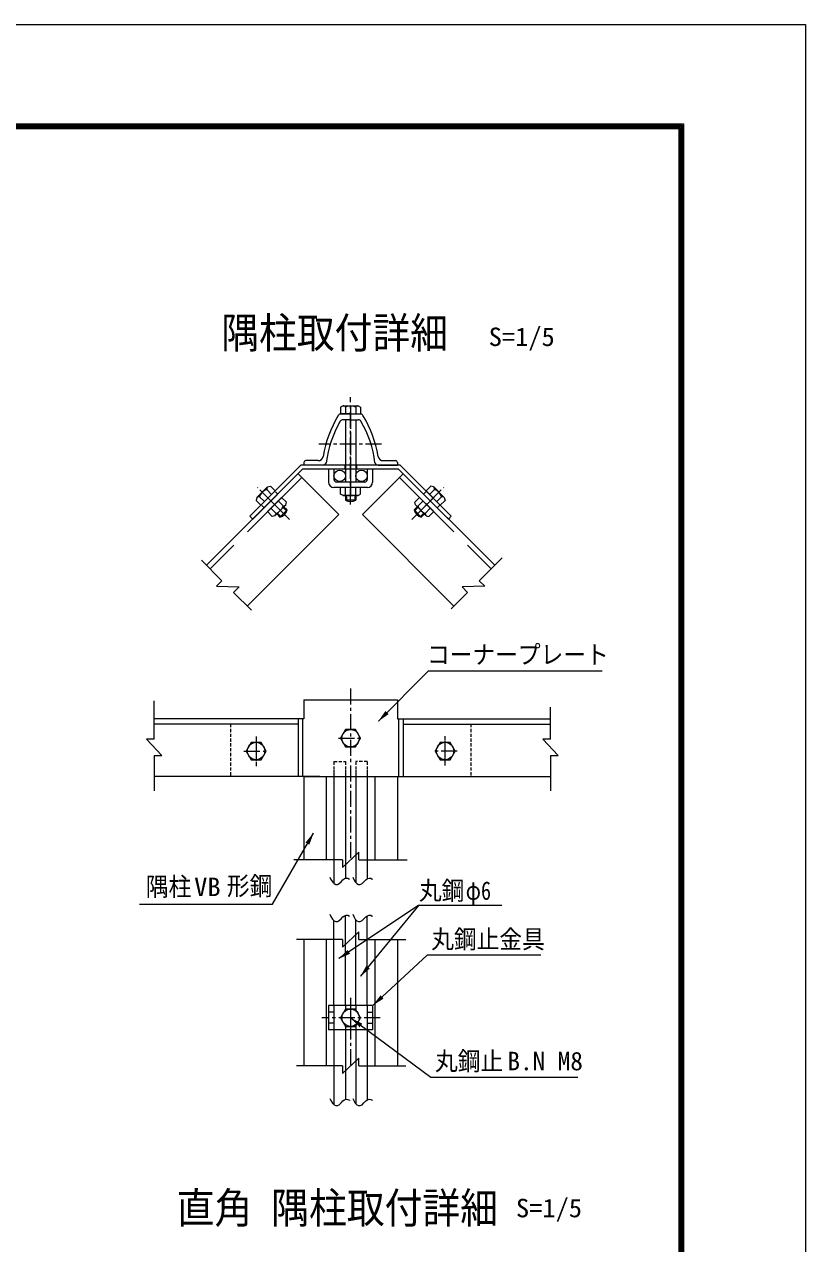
# Model space of a CAD drawing. Units: millimetres, scale not verified, with parts at other scales. Extents: x -4455 to 4455, y -3150 to 3150.
# Drawn here: x 2624 to 4455, y 294 to 3150 of the extents above; entities that cross this region are included whole.
import ezdxf
from ezdxf.enums import TextEntityAlignment as Align

# ---------------------------------------------------------------- set-up
doc = ezdxf.new("R2010")
doc.units = ezdxf.units.MM
doc.header["$LTSCALE"] = 30
for name, pattern in [('DASHED', [7.5, 6, -1.5]), ('USER1', [2, 1.25, -0.25, 0.25, -0.25]), ('USER3', [0.375, 0.25, -0.125]), ('USER4', [4.7625, 3.175, -1.5875])]:
    doc.linetypes.add(name, pattern=pattern)
doc.layers.add('0-B_7詳細', color=7, linetype='Continuous', lineweight=18)
doc.layers.add('0-F_D-TTL', color=7, linetype='Continuous', lineweight=9)
doc.styles.add('ＭＳ ゴシック', font='')
doc.styles.get('ＭＳ ゴシック').set_extended_font_data('MS Gothic')

msp = doc.modelspace()

# ---------------------------------------------------------------- linework, layer by layer
at = {"layer": '0-B_7詳細', "lineweight": 9}
for p, q in [((3371.08, 2256.85), (3365.2, 2253.45)), ((3371.08, 2256.85), (3406.36, 2256.85)), ((3406.36, 2256.85), (3412.24, 2253.45)), ((3365.2, 2253.45), (3365.2, 2237.65)), ((3365.2, 2237.65), (3412.24, 2237.65)), ((3388.72, 2237.65), (3366.23, 2237.65)), ((3376.72, 2253.45), (3376.72, 2237.65)), ((3388.72, 2237.65), (3411.22, 2237.65)), ((3400.72, 2253.45), (3400.72, 2237.65)), ((3412.24, 2253.45), (3412.24, 2237.65)), ((3388.72, 2224.15), (3370.93, 2224.15)), ((3376.72, 2224.15), (3376.72, 2078.05)), ((3388.72, 2224.15), (3406.52, 2224.15)), ((3400.72, 2224.15), (3400.72, 2078.05)), ((3272.25, 2117.65), (3152.76, 1998.17)), ((3505.2, 2117.65), (3272.25, 2117.65)), ((3279.22, 2123.65), (3279.22, 2117.65)), ((3324.46, 2117.65), (3279.22, 2117.65)), ((3312.45, 2128.15), (3283.72, 2128.15)), ((3452.99, 2117.65), (3498.22, 2117.65)), ((3464.99, 2128.15), (3493.72, 2128.15)), ((3498.22, 2123.65), (3498.22, 2117.65)), ((3505.2, 2117.65), (3624.68, 1998.17)), ((3276.22, 2108.05), (3051.1, 1882.93)), ((3276.22, 2108.05), (3159.55, 1991.38)), ((3361.08, 2001.98), (3265.62, 2097.44)), ((3501.22, 2108.05), (3276.22, 2108.05)), ((3416.37, 2001.98), (3511.83, 2097.44)), ((3501.22, 2108.05), (3726.34, 1882.93)), ((3501.22, 2108.05), (3617.9, 1991.38)), ((3194.09, 2066.64), (3169.14, 2041.69)), ((3211.82, 2057.22), (3178.56, 2023.96)), ((3192.5, 2060.25), (3203.67, 2049.08)), ((3194.09, 2066.64), (3200.64, 2068.4)), ((3200.64, 2068.4), (3211.82, 2057.22)), ((3412.24, 2065.45), (3365.2, 2065.45)), ((3365.2, 2049.58), (3365.2, 2065.45)), ((3376.72, 2048.31), (3376.72, 2065.45)), ((3400.72, 2048.31), (3400.72, 2065.45)), ((3576.8, 2068.4), (3565.63, 2057.22)), ((3565.63, 2057.22), (3598.89, 2023.96)), ((3584.95, 2060.25), (3573.77, 2049.08)), ((3583.36, 2066.64), (3576.8, 2068.4)), ((3583.36, 2066.64), (3608.31, 2041.69)), ((3169.14, 2041.69), (3167.38, 2035.14)), ((3167.38, 2035.14), (3178.56, 2023.96)), ((3175.53, 2043.28), (3186.7, 2032.11)), ((3193.83, 2008.69), (3227.09, 2041.95)), ((3231.07, 2021.68), (3218.95, 2033.8)), ((3370.96, 2046.25), (3365.2, 2049.58)), ((3406.48, 2046.25), (3370.96, 2046.25)), ((3376.72, 2046.25), (3376.72, 2035.59)), ((3400.72, 2035.59), (3376.72, 2035.59)), ((3400.72, 2046.25), (3400.72, 2035.59)), ((3539.13, 2030.72), (3550.35, 2041.95)), ((3540.85, 2024.3), (3539.13, 2030.72)), ((3546.38, 2021.68), (3558.5, 2033.8)), ((3583.62, 2008.69), (3550.35, 2041.95)), ((3601.92, 2043.28), (3590.74, 2032.11)), ((3610.06, 2035.14), (3598.89, 2023.96)), ((3608.31, 2041.69), (3610.06, 2035.14)), ((3361.08, 2001.98), (3146.56, 1787.47)), ((3205.06, 1997.46), (3193.83, 2008.69)), ((3214.1, 2004.71), (3201.98, 2016.83)), ((3211.48, 1999.18), (3236.6, 2024.3)), ((3215.55, 2003.26), (3223.09, 1995.72)), ((3223.09, 1995.72), (3240.06, 2012.69)), ((3232.52, 2020.23), (3240.06, 2012.69)), ((3416.37, 2001.98), (3630.88, 1787.47)), ((3544.92, 2020.23), (3537.39, 2012.69)), ((3554.36, 1995.72), (3537.39, 2012.69)), ((3565.97, 1999.18), (3540.85, 2024.3)), ((3561.89, 2003.26), (3554.36, 1995.72)), ((3563.35, 2004.71), (3575.47, 2016.83)), ((3159.55, 1991.38), (3152.76, 1998.17)), ((3211.48, 1999.18), (3205.06, 1997.46)), ((3617.9, 1991.38), (3624.68, 1998.17)), ((3279.22, 1567.94), (3498.22, 1567.94)), ((3279.22, 1567.94), (3279.22, 1522.94)), ((3498.22, 1567.94), (3498.22, 1522.94)), ((3279.22, 1522.94), (2928.48, 1522.94)), ((3265.62, 1522.94), (3265.62, 1387.94)), ((3276.22, 1522.94), (3276.22, 1387.94)), ((3498.22, 1522.94), (3856.83, 1522.94)), ((3501.22, 1522.94), (3501.22, 1387.94)), ((3511.83, 1522.94), (3511.83, 1387.94)), ((3265.62, 1510.94), (2928.48, 1510.94)), ((3511.83, 1510.94), (3854.58, 1510.94)), ((3349.77, 1402.94), (3349.77, 1137.38)), ((3376.77, 1402.94), (3376.77, 1149.76)), ((3400.67, 1402.94), (3400.67, 1140.16)), ((3427.67, 1402.94), (3427.67, 1148.76)), ((3316.63, 1387.94), (2928.48, 1387.94)), ((3279.22, 1387.94), (3498.22, 1387.94)), ((3279.22, 1387.94), (3279.22, 1193.27)), ((3463.06, 1387.94), (3856.83, 1387.94)), ((3498.22, 1387.94), (3498.22, 1193.27)), ((3376.77, 851.52), (3376.77, 1062.83)), ((3427.67, 851.52), (3427.67, 1061.84)), ((3349.77, 851.52), (3349.77, 1050.46)), ((3400.67, 851.52), (3400.67, 1053.23)), ((3279.22, 1006.69), (3279.22, 710.56)), ((3498.22, 1006.69), (3498.22, 710.56)), ((3337.12, 851.52), (3337.12, 794.52)), ((3440.32, 851.52), (3337.12, 851.52)), ((3440.32, 851.52), (3440.32, 794.52)), ((3440.32, 794.52), (3337.12, 794.52)), ((3349.77, 794.52), (3349.77, 619.2)), ((3376.77, 794.52), (3376.77, 631.58)), ((3400.67, 794.52), (3400.67, 621.98)), ((3427.67, 794.52), (3427.67, 630.59))]:
    msp.add_line(p, q, dxfattribs=at)
at = {"layer": '0-B_7詳細', "color": 1, "linetype": 'USER1'}
for p, q in [((3388.72, 2025.2), (3388.72, 2276.98)), ((3388.72, 2255.67), (3388.72, 2097.09)), ((3388.72, 2240.45), (3388.72, 2108.83)), ((3388.72, 2193.47), (3388.72, 2046.15)), ((3388.72, 2178.38), (3388.72, 2046.15)), ((3461.27, 2166.6), (3314.54, 2166.6)), ((3388.72, 2089.32), (3388.72, 2054.93)), ((3245.29, 1990.49), (3170.31, 2065.47)), ((3219.71, 2016.08), (3178.53, 2057.25)), ((3532.16, 1990.49), (3607.14, 2065.47)), ((3557.74, 2016.08), (3598.91, 2057.25)), ((3557.74, 2016.08), (3598.91, 2057.25)), ((3388.72, 1594.32), (3388.72, 1193.27)), ((3167.25, 1482.08), (3167.25, 1412.69)), ((3167.25, 1471.85), (3167.25, 1424.02)), ((3360.16, 1477.94), (3417.28, 1477.94)), ((3610.2, 1413.7), (3610.2, 1483.09)), ((3610.2, 1423.93), (3610.2, 1471.76)), ((3138.69, 1447.89), (3195.81, 1447.89)), ((3638.76, 1447.89), (3581.64, 1447.89)), ((3388.72, 869.42), (3388.72, 710.56)), ((3388.72, 861.15), (3388.72, 784.58)), ((3458.26, 823.02), (3320.92, 823.02))]:
    msp.add_line(p, q, dxfattribs=at)
at = {"layer": '0-B_7詳細', "color": 1, "linetype": 'USER3'}
for p, q in [((3375.22, 2117.65), (3375.22, 2108.05)), ((3402.22, 2117.65), (3402.22, 2108.05)), ((3217.89, 2049.71), (3211.1, 2056.5)), ((3559.56, 2049.71), (3566.35, 2056.5)), ((3559.56, 2049.71), (3566.35, 2056.5)), ((3186.07, 2017.89), (3179.28, 2024.68)), ((3591.38, 2017.89), (3598.17, 2024.68)), ((3591.38, 2017.89), (3598.17, 2024.68))]:
    msp.add_line(p, q, dxfattribs=at)
at = {"layer": '0-B_7詳細', "color": 3, "linetype": 'DASHED'}
for p, q in [((3274.1, 2088.96), (3059.59, 1874.44)), ((3503.34, 2088.96), (3717.86, 1874.44))]:
    msp.add_line(p, q, dxfattribs=at)
at = {"layer": '0-B_7詳細', "color": 3}
for p, q in [((3349.72, 2108.05), (3337.12, 2108.05)), ((3337.12, 2108.05), (3337.12, 2077.45)), ((3349.72, 2108.05), (3349.72, 2084.05)), ((3427.72, 2108.05), (3427.72, 2084.05)), ((3440.32, 2108.05), (3427.72, 2108.05)), ((3440.32, 2108.05), (3440.32, 2077.45)), ((3428.32, 2065.45), (3349.12, 2065.45)), ((3421.72, 2078.05), (3355.72, 2078.05)), ((3331.72, 1387.94), (3331.72, 1193.27)), ((3445.72, 1387.94), (3445.72, 1193.27)), ((3331.72, 1006.69), (3331.72, 710.56)), ((3445.72, 1006.69), (3445.72, 710.56))]:
    msp.add_line(p, q, dxfattribs=at)
at = {"layer": '0-B_7詳細', "color": 1}
for p, q in [((3379.12, 2046.25), (3379.12, 2034.38)), ((3398.32, 2046.25), (3398.32, 2034.38)), ((3217.25, 2004.95), (3225.64, 1996.56)), ((3230.83, 2018.53), (3239.22, 2010.14)), ((3546.62, 2018.53), (3538.23, 2010.14)), ((3560.2, 2004.95), (3551.8, 1996.56)), ((3547.62, 1086.16), (3412.07, 920.25))]:
    msp.add_line(p, q, dxfattribs=at)
at = {"layer": '0-B_7詳細', "color": 4}
for p, q in [((3087.16, 1846.88), (3039.29, 1894.74)), ((3690.29, 1846.88), (3743.72, 1900.31)), ((3087.16, 1846.88), (3074.43, 1834.15)), ((3074.43, 1834.15), (3127.3, 1832.19)), ((3114.57, 1819.46), (3127.3, 1832.19)), ((3703.02, 1834.15), (3650.15, 1832.19)), ((3662.87, 1819.46), (3650.15, 1832.19)), ((3690.29, 1846.88), (3703.02, 1834.15)), ((3114.57, 1819.46), (3156.42, 1777.62)), ((3662.87, 1819.46), (3624.72, 1781.31)), ((2928.48, 1475.83), (2928.48, 1565.33)), ((3856.83, 1475.83), (3856.83, 1550.86)), ((2910.48, 1475.83), (2946.48, 1437.05)), ((2928.48, 1475.83), (2910.48, 1475.83)), ((3838.83, 1475.83), (3874.83, 1437.05)), ((3856.83, 1475.83), (3838.83, 1475.83)), ((2928.48, 1437.05), (2928.48, 1354.53)), ((2928.48, 1437.05), (2946.48, 1437.05)), ((3856.83, 1437.05), (3856.83, 1354.53)), ((3856.83, 1437.05), (3874.83, 1437.05)), ((3369.34, 1175.27), (3408.11, 1211.27)), ((3408.11, 1193.27), (3408.11, 1211.27)), ((3369.34, 1193.27), (3256.03, 1193.27)), ((3369.34, 1193.27), (3369.34, 1175.27)), ((3408.11, 1193.27), (3521.42, 1193.27)), ((3369.34, 1006.69), (3262.15, 1006.69)), ((3369.34, 988.69), (3408.11, 1024.69)), ((3369.34, 1006.69), (3369.34, 988.69)), ((3408.11, 1006.69), (3408.11, 1024.69)), ((3408.11, 1006.69), (3518.3, 1006.69)), ((3408.11, 710.56), (3408.11, 728.56)), ((3369.34, 710.56), (3262.15, 710.56)), ((3408.11, 710.56), (3518.3, 710.56))]:
    msp.add_line(p, q, dxfattribs=at)
at = {"layer": '0-B_7詳細', "color": 3, "linetype": 'USER3'}
for p, q in [((3107.25, 1510.94), (3107.25, 1387.94)), ((3670.2, 1510.94), (3670.2, 1387.94)), ((3349.77, 1423.27), (3349.77, 1402.94)), ((3349.77, 1423.27), (3376.77, 1423.27)), ((3376.77, 1423.27), (3376.77, 1402.94)), ((3400.67, 1423.27), (3400.67, 1402.94)), ((3427.67, 1423.27), (3400.67, 1423.27)), ((3427.67, 1423.27), (3427.67, 1402.94))]:
    msp.add_line(p, q, dxfattribs=at)
at = {"layer": '0-B_7詳細', "color": 1, "linetype": 'USER4'}
for p, q in [((3349.72, 835.77), (3337.12, 835.77)), ((3349.72, 851.52), (3349.72, 794.52)), ((3376.77, 851.52), (3376.77, 843.06)), ((3400.67, 851.52), (3400.67, 843.06)), ((3427.72, 851.52), (3427.72, 794.52)), ((3427.72, 835.77), (3440.32, 835.77)), ((3349.72, 810.27), (3337.12, 810.27)), ((3376.77, 802.98), (3376.77, 794.52)), ((3400.67, 802.98), (3400.67, 794.52)), ((3427.72, 810.27), (3440.32, 810.27))]:
    msp.add_line(p, q, dxfattribs=at)
at = {"layer": '0-B_7詳細', "lineweight": 9}
for points in [[(3406.48, 2046.25), (3412.24, 2049.58), (3412.24, 2065.45)], [(3236.6, 2024.3), (3238.32, 2030.72), (3227.09, 2041.95)], [(3565.97, 1999.18), (3572.39, 1997.46), (3583.62, 2008.69)], [(3743.17, 1086.16), (3547.62, 1086.16), (3361.17, 961.75)]]:
    msp.add_lwpolyline(points, dxfattribs=at)
at = {"layer": '0-B_7詳細', "color": 4}
for points in [[(3978.34, 1635.36), (3570.29, 1635.36), (3454.37, 1518.18)], [(3340.18, 1152.36), (3342.45, 1147.23), (3346.13, 1141.21), (3349.92, 1137.23), (3353.83, 1135.3), (3357.85, 1135.41), (3361.99, 1137.57), (3366.24, 1141.78), (3370.47, 1146.21), (3374.54, 1149.05), (3378.46, 1150.3), (3382.21, 1149.95), (3385.81, 1148.01), (3386.18, 1147.62)], [(3393.72, 1152.36), (3395.99, 1147.23), (3399.67, 1141.21), (3403.46, 1137.23), (3407.37, 1135.3), (3411.4, 1135.41), (3415.53, 1137.57), (3419.79, 1141.78), (3424.02, 1146.21), (3428.09, 1149.05), (3432, 1150.3), (3435.76, 1149.95), (3439.35, 1148.01), (3439.73, 1147.62)], [(3340.18, 1065.43), (3342.45, 1060.3), (3346.13, 1054.28), (3349.92, 1050.3), (3353.83, 1048.37), (3357.85, 1048.49), (3361.99, 1050.65), (3366.24, 1054.85), (3370.47, 1059.29), (3374.54, 1062.12), (3378.46, 1063.37), (3382.21, 1063.02), (3385.81, 1061.08), (3386.18, 1060.7)], [(3393.72, 1065.43), (3395.99, 1060.3), (3399.67, 1054.28), (3403.46, 1050.3), (3407.37, 1048.37), (3411.4, 1048.49), (3415.53, 1050.65), (3419.79, 1054.85), (3424.02, 1059.29), (3428.09, 1062.12), (3432, 1063.37), (3435.76, 1063.02), (3439.35, 1061.08), (3439.73, 1060.7)], [(3369.34, 710.56), (3369.34, 692.56), (3408.11, 728.56)], [(3340.18, 634.18), (3342.45, 629.05), (3346.13, 623.03), (3349.92, 619.05), (3353.83, 617.12), (3357.85, 617.24), (3361.99, 619.4), (3366.24, 623.6), (3370.47, 628.04), (3374.54, 630.87), (3378.46, 632.12), (3382.21, 631.77), (3385.81, 629.83), (3386.18, 629.45)], [(3393.72, 634.18), (3395.99, 629.05), (3399.67, 623.03), (3403.46, 619.05), (3407.37, 617.12), (3411.4, 617.24), (3415.53, 619.4), (3419.79, 623.6), (3424.02, 628.04), (3428.09, 630.87), (3432, 632.12), (3435.76, 631.77), (3439.35, 629.83), (3439.73, 629.45)]]:
    msp.add_lwpolyline(points, dxfattribs=at)
at = {"layer": '0-B_7詳細', "color": 3}
for points in [[(3412.24, 1477.94), (3400.48, 1498.31), (3376.96, 1498.31), (3365.2, 1477.94), (3376.96, 1457.57), (3400.48, 1457.57)], [(3190.77, 1447.89), (3179.01, 1468.26), (3155.49, 1468.26), (3143.73, 1447.89), (3155.49, 1427.52), (3179.01, 1427.52)], [(3586.68, 1447.89), (3598.44, 1427.52), (3621.96, 1427.52), (3633.72, 1447.89), (3621.96, 1468.26), (3598.44, 1468.26)], [(3412.24, 823.02), (3400.48, 843.39), (3376.96, 843.39), (3365.2, 823.02), (3376.96, 802.65), (3400.48, 802.65)]]:
    msp.add_lwpolyline(points, close=True, dxfattribs=at)
at = {"layer": '0-B_7詳細', "color": 1}
for points in [[(2893.92, 1089.28), (3205.86, 1089.28), (3301.48, 1255.24)], [(3834.37, 969.54), (3568.32, 969.54), (3441.79, 852.87)], [(3921.17, 683.22), (3576.73, 683.22), (3390.33, 821.68)]]:
    msp.add_lwpolyline(points, dxfattribs=at)
at = {"layer": '0-B_7詳細', "color": 3}
for centre, radius in [((3363.27, 2092.68), 13.5), ((3414.17, 2092.68), 13.5), ((3388.72, 1477.94), 20.4), ((3167.25, 1447.89), 20.4), ((3610.2, 1447.89), 20.4), ((3388.72, 823.02), 20.4)]:
    msp.add_circle(centre, radius, dxfattribs=at)
at = {"layer": '0-B_7詳細', "lineweight": 9}
for centre, radius, start, end in [((3371.39, 2250.97), 5.88, 24.94299, 92.968), ((3388.72, 2233.94), 22.91, 58.40741, 121.59259), ((3406.06, 2250.97), 5.88, 87.032, 155.05701), ((3592.08, 2093.45), 271.5, 148.81495, 170.5186), ((3366.23, 2230.15), 7.5, 90, 148.81495), ((3411.22, 2230.15), 7.5, 31.18505, 90), ((3185.37, 2093.45), 271.5, 9.4814, 31.18505), ((3581.91, 2093.08), 252, 149.65378, 173.11487), ((3370.93, 2216.65), 7.5, 90, 149.98767), ((3406.52, 2216.65), 7.5, 30.01233, 90), ((3195.54, 2093.08), 252, 6.88513, 30.34622), ((3283.72, 2123.65), 4.5, 90, 180), ((3312.45, 2140.15), 12, 270, 350.5186), ((3324.46, 2125.15), 7.5, 270, 352.36249), ((3452.99, 2125.15), 7.5, 187.63751, 270), ((3464.99, 2140.15), 12, 189.4814, 270), ((3493.72, 2123.65), 4.5, 0, 90), ((3197.81, 2037.97), 22.91, 103.40741, 166.59259), ((3198.03, 2062.27), 5.88, 132.032, 200.05701), ((3579.42, 2062.27), 5.88, 339.94299, 47.968), ((3579.64, 2037.97), 22.91, 13.40741, 76.59259), ((3173.51, 2037.75), 5.88, 69.94299, 137.968), ((3370.96, 2055.34), 9.09, 270, 309.3382), ((3388.72, 2082.25), 36, 250.52878, 289.47122), ((3388.72, 2056.37), 24, 240, 300), ((3406.48, 2055.34), 9.09, 230.6618, 270), ((3603.94, 2037.75), 5.88, 42.032, 110.05701), ((3205.06, 2005.61), 9.09, 315, 354.3382), ((3198.58, 2037.2), 36, 295.52878, 334.47122), ((3216.88, 2018.9), 24, 285, 345), ((3230.17, 2030.73), 9.09, 275.6618, 315), ((3560.57, 2018.9), 24, 195, 255), ((3547.27, 2030.73), 9.09, 225, 264.3382), ((3578.86, 2037.2), 36, 205.52878, 244.47122), ((3572.39, 2005.61), 9.09, 185.6618, 225)]:
    msp.add_arc(centre, radius, start, end, dxfattribs=at)
at = {"layer": '0-B_7詳細', "color": 3}
for centre, radius, start, end in [((3349.12, 2077.45), 12, 180, 270), ((3355.72, 2084.05), 6, 180, 270), ((3421.72, 2084.05), 6, 270, 0), ((3428.32, 2077.45), 12, 270, 0)]:
    msp.add_arc(centre, radius, start, end, dxfattribs=at)
at = {"layer": '0-B_7詳細', "color": 4}
msp.add_solid([(3452.96, 1516.75), (3470.36, 1541.74), (3477.76, 1534.42)], dxfattribs=at)
at = {"layer": '0-B_7詳細', "color": 1}
for points in [[(3302.48, 1256.97), (3292.02, 1228.38), (3282.99, 1233.58)], [(3410.8, 918.7), (3425.75, 945.23), (3433.82, 938.64)], [(3440.32, 851.52), (3458.85, 875.68), (3465.91, 868.02)], [(3388.72, 822.87), (3415.91, 809.16), (3409.7, 800.8)]]:
    msp.add_solid(points, dxfattribs=at)
at = {"layer": '0-B_7詳細'}
msp.add_solid([(3359.51, 960.64), (3381.57, 981.62), (3387.35, 972.96)], dxfattribs=at)
at = {"layer": '0-F_D-TTL', "color": 2, "lineweight": 18}
msp.add_lwpolyline([(-4454.7, 3150.21), (4455, 3150.21), (4455, -3150.21), (-4454.7, -3150.21)], close=True, dxfattribs=at)
at = {"layer": '0-F_D-TTL'}
for points in [[(-4168.31, 2916.87), (4168.62, 2916.87), (4168.62, -2916.87), (-4168.31, -2916.87)], [(-4165.66, 2914.21), (4165.97, 2914.21), (4165.97, -2914.21), (-4165.66, -2914.21)], [(-4163.01, 2911.56), (4163.31, 2911.56), (4163.31, -2911.56), (-4163.01, -2911.56)], [(-4160.36, 2908.91), (4160.66, 2908.91), (4160.66, -2908.91), (-4160.36, -2908.91)], [(-4157.71, 2906.26), (4158.01, 2906.26), (4158.01, -2906.26), (-4157.71, -2906.26)]]:
    msp.add_lwpolyline(points, close=True, dxfattribs=at)

# ---------------------------------------------------------------- texts
at = {"layer": '0-B_7詳細', "style": 'ＭＳ ゴシック', "width": 0.9}
for s, height, p in [('隅柱取付詳細', 72.14, (3085.57, 2369.93)), ('直角 隅柱取付詳細', 72.16, (2981.22, 319.79))]:
    msp.add_text(s, height=height, dxfattribs=at).set_placement(p, align=Align.BOTTOM_LEFT)
at = {"layer": '0-B_7詳細', "color": 3, "style": 'ＭＳ ゴシック'}
for s, width, p in [('S=1/5', 1.05, (3712.35, 2383.63)), ('コーナープレート', 0.9, (3567.92, 1639.32)), ('隅柱', 0.9, (2909.02, 1095.52)), ('VB', 1.05, (3022.14, 1094.98)), ('形鋼', 0.9, (3098.82, 1097.23)), ('丸鋼', 0.9, (3548.87, 1086.32)), ('φ6', 0.8, (3658.4, 1086.32)), ('丸鋼止金具', 0.9, (3577.73, 972.52)), ('丸鋼止', 0.9, (3586.53, 686.92)), ('S=1/5', 1.05, (3776.26, 342.58))]:
    msp.add_text(s, height=43.33, dxfattribs=dict(at, width=width)).set_placement(p, align=Align.BOTTOM_LEFT)
msp.add_text('B.N M8', height=43.33, dxfattribs=at).set_placement((3756.24, 686.92), align=Align.BOTTOM_LEFT)

doc.saveas('drawing.dxf')
